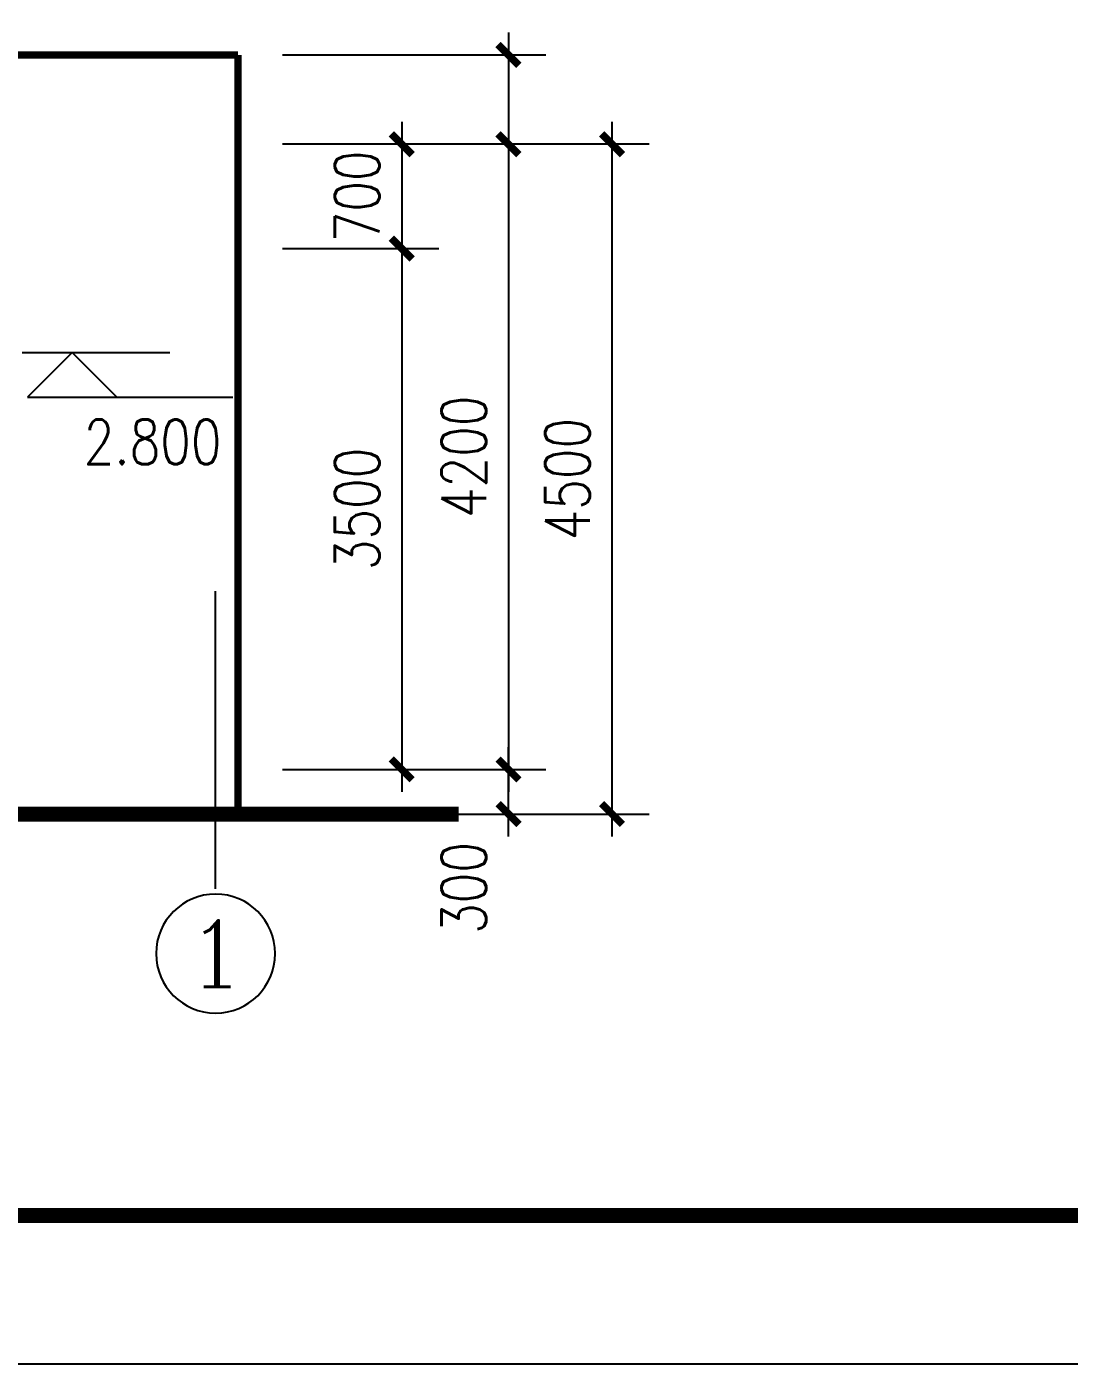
# Model space of a CAD drawing. Extents: x 458975 to 585950, y -118893 to 21149.
# Drawn here: x 558925 to 565930, y -70226 to -61240 of the extents above; entities that cross this region are included whole.
import ezdxf
from ezdxf.enums import TextEntityAlignment as Align

# ---------------------------------------------------------------- set-up
doc = ezdxf.new("R2010")
doc.units = 0
doc.header["$LTSCALE"] = 1000
doc.header["$MEASUREMENT"] = 0
doc.linetypes.add('ACAD_ISO04W100', pattern=[30.5, 24, -3, 0.5, -3])
doc.layers.get('0').update_dxf_attribs({"linetype": 'CONTINUOUS'})
doc.layers.get('DEFPOINTS').update_dxf_attribs({"linetype": 'CONTINUOUS'})
for name, color, linetype in [('AXIS', 3, 'CONTINUOUS'), ('AXIS_TEXT', 3, 'CONTINUOUS'), ('DOTE', 1, 'ACAD_ISO04W100'), ('E_GROUND', 2, 'CONTINUOUS'), ('E_WALL', 255, 'CONTINUOUS'), ('LEVL', 3, 'CONTINUOUS'), ('PUB_DIM', 3, 'CONTINUOUS'), ('PUB_TITLE', 4, 'CONTINUOUS'), ('STAIR', 2, 'CONTINUOUS')]:
    doc.layers.add(name, color=color, linetype=linetype)
doc.styles.add('COMPLEX', font='COMPLEX.shx')
doc.styles.add('dim_font', font='SIMPLEX.shx', dxfattribs={"width": 0.8})
doc.dimstyles.new('DIMN', dxfattribs={"dimtxt": 300, "dimasz": 100, "dimexe": 250, "dimexo": 300, "dimgap": 0, "dimtad": 0, "dimdec": 0, "dimzin": 0, "dimdsep": 46, "dimtxsty": 'dim_font', "dimblk": 'ARCHTICK', "dimcen": 0.09, "dimdle": 150, "dimclrt": 7, "dimazin": 0, "dimtfac": 1, "dimtdec": 0, "dimtix": 1, "dimtmove": 2, "dimatfit": 3, "dimfxl": 1, "dimtvp": 1, "dimtolj": 1, "dimtzin": 0, "dimarcsym": 0})

# ---------------------------------------------------------------- blocks, each defined once
blk = doc.blocks.new('_archtick')
at = {"const_width": 0.5}
blk.add_lwpolyline([(-0.7, -0.7), (0.7, 0.7)], dxfattribs=at)
blk = doc.blocks.new('*D150')
at = {"layer": 'DEFPOINTS', "color": 0, "transparency": 16777216}
for p in [(560344.4, -62729.6), (560344.4, -66229.6), (561444.8, -66229.6)]:
    blk.add_point(p, dxfattribs=at)
at = {"layer": 'PUB_DIM', "color": 0, "lineweight": -2, "transparency": 16777216}
for p, q in [((561444.8, -62579.6), (561444.8, -66379.6)), ((560644.4, -62729.6), (561694.8, -62729.6)), ((560644.4, -66229.6), (561694.8, -66229.6))]:
    blk.add_line(p, q, dxfattribs=at)
at = {"layer": 'PUB_DIM', "color": 0, "lineweight": -2, "transparency": 16777216, "xscale": 100, "yscale": 100, "zscale": 100}
for p, rotation in [((561444.8, -62729.6), 90), ((561444.8, -66229.6), 270)]:
    blk.add_blockref('_archtick', p, dxfattribs=dict(at, rotation=rotation))
at = {"layer": 'PUB_DIM', "color": 7, "transparency": 16777216, "insert": (561144.8, -64479.6), "char_height": 300, "attachment_point": 5, "rotation": 90, "style": 'dim_font'}
blk.add_mtext('\\A1;3500', dxfattribs=at)
blk = doc.blocks.new('*D151')
at = {"layer": 'DEFPOINTS', "color": 0, "transparency": 16777216}
for p in [(560344.4, -66229.6), (562162.2, -66229.6), (560344.4, -66529.6)]:
    blk.add_point(p, dxfattribs=at)
at = {"layer": 'PUB_DIM', "color": 0, "lineweight": -2, "transparency": 16777216}
for p, q in [((562162.2, -66679.6), (562162.2, -66079.6)), ((560644.4, -66229.6), (562412.2, -66229.6)), ((560644.4, -66529.6), (562412.2, -66529.6))]:
    blk.add_line(p, q, dxfattribs=at)
at = {"layer": 'PUB_DIM', "color": 0, "lineweight": -2, "transparency": 16777216, "xscale": 100, "yscale": 100, "zscale": 100}
for p, rotation in [((562162.2, -66229.6), 90), ((562162.2, -66529.6), 270)]:
    blk.add_blockref('_archtick', p, dxfattribs=dict(at, rotation=rotation))
at = {"layer": 'PUB_DIM', "color": 7, "transparency": 16777216, "insert": (561862.2, -67026.2), "char_height": 300, "attachment_point": 5, "rotation": 90, "style": 'dim_font'}
blk.add_mtext('\\A1;300', dxfattribs=at)
blk = doc.blocks.new('_axiso')
blk.add_circle((0, 0), 0.5)
at = {"layer": 'AXIS_TEXT', "style": 'COMPLEX', "width": 1.041667}
blk.add_attdef('A', text='', height=0.56, dxfattribs=at).set_placement((-0.25, -0.28), (0.25, -0.28), align=Align.FIT)

msp = doc.modelspace()

# ---------------------------------------------------------------- linework, layer by layer
at = {"layer": 'DOTE'}
msp.add_line((560194.4, -67031.5), (560194.4, -65031.5), dxfattribs=at)
at = {"layer": 'E_GROUND', "const_width": 100}
msp.add_lwpolyline([(561828.4, -66529.6), (532636.5, -66529.6)], dxfattribs=at)
at = {"layer": 'E_WALL', "const_width": 50}
for points in [[(560344.4, -61429.6), (545494.4, -61429.6)], [(560344.4, -61429.6), (560344.4, -66529.6)]]:
    msp.add_lwpolyline(points, dxfattribs=at)
at = {"layer": 'LEVL'}
for p, q in [((558894.4, -63429.6), (559887.6, -63429.6)), ((559231, -63429.6), (558931, -63729.6)), ((559531, -63729.6), (559231, -63429.6)), ((558931, -63729.6), (559531, -63729.6)), ((559231, -63729.6), (560311, -63729.6))]:
    msp.add_line(p, q, dxfattribs=at)
at = {"layer": 'PUB_DIM'}
for p, q in [((562162.2, -61279.6), (562162.2, -66379.6)), ((560644.4, -61429.6), (562412.2, -61429.6)), ((561444.8, -61879.6), (561444.8, -62879.6)), ((562858.4, -66679.6), (562858.4, -61879.6)), ((563108.4, -62029.6), (560644.4, -62029.6)), ((560644.4, -62729.6), (561694.8, -62729.6)), ((560644.4, -66229.6), (562412.2, -66229.6)), ((560644.4, -66529.6), (563108.4, -66529.6))]:
    msp.add_line(p, q, dxfattribs=at)
at = {"layer": 'PUB_TITLE'}
msp.add_lwpolyline([(526549.5, -70226.1), (526549.5, -28226.1), (585949.5, -28226.1), (585949.5, -70226.1)], close=True, dxfattribs=at)
at = {"layer": 'PUB_TITLE', "const_width": 100}
msp.add_lwpolyline([(529049.5, -69226.1), (584949.5, -69226.1), (584949.5, -29226.1), (529049.5, -29226.1)], close=True, dxfattribs=at)
at = {"layer": 'STAIR'}
msp.add_line((560344.4, -66529.6), (560344.4, -66379.6), dxfattribs=at)

# ---------------------------------------------------------------- block references
at = {"layer": 'AXIS'}
ref = msp.add_blockref('_axiso', (560194.4, -67467.2), dxfattribs=dict(at, xscale=-800, yscale=800, zscale=800))
ref.add_attrib('A', '1', dxfattribs={"layer": 'AXIS_TEXT', "height": 448, "style": 'COMPLEX', "width": 2.083333}).set_placement((559994.4, -67691.2), (560394.4, -67691.2), align=Align.FIT)
at = {"layer": 'PUB_DIM', "xscale": 100, "yscale": 100, "zscale": 100}
for p, rotation in [((562162.2, -61429.6), 90), ((561444.8, -62029.6), 90), ((562162.2, -62029.6), 90), ((562162.2, -62029.6), 270), ((562858.4, -62029.6), 90), ((561444.8, -62729.6), 270), ((562162.2, -66229.6), 270), ((562858.4, -66529.6), 270)]:
    msp.add_blockref('_archtick', p, dxfattribs=dict(at, rotation=rotation))

# ---------------------------------------------------------------- texts
at = {"layer": 'LEVL', "color": 7, "insert": (559771, -64029.6), "char_height": 300, "attachment_point": 5, "style": 'dim_font'}
msp.add_mtext('2.800', dxfattribs=at)
at = {"layer": 'PUB_DIM', "color": 7, "char_height": 300, "attachment_point": 5, "rotation": 90, "style": 'dim_font'}
for s, insert in [('\\A1;700', (561144.8, -62379.6)), ('\\A1;4200', (561862.2, -64129.6)), ('\\A1;4500', (562558.4, -64279.6))]:
    msp.add_mtext(s, dxfattribs=dict(at, insert=insert))

# ---------------------------------------------------------------- dimensions: what is measured, and where the dimension line sits
at = {"layer": 'PUB_DIM'}
dim = msp.add_linear_dim(base=(561444.8, -66229.6), p1=(560344.4, -62729.6), p2=(560344.4, -66229.6), angle=270, dimstyle='DIMN', dxfattribs=at)
dim.commit()
dim.dimension.update_dxf_attribs({"geometry": '*D150', "text_midpoint": (561144.8, -64479.6)})
dim = msp.add_linear_dim(base=(562162.2, -66229.6), p1=(560344.4, -66529.6), p2=(560344.4, -66229.6), angle=90, dimstyle='DIMN', dxfattribs=at)
dim.commit()
dim.dimension.update_dxf_attribs({"geometry": '*D151', "text_midpoint": (561862.2, -67026.2), "dimtype": 160})

doc.saveas('drawing.dxf')
